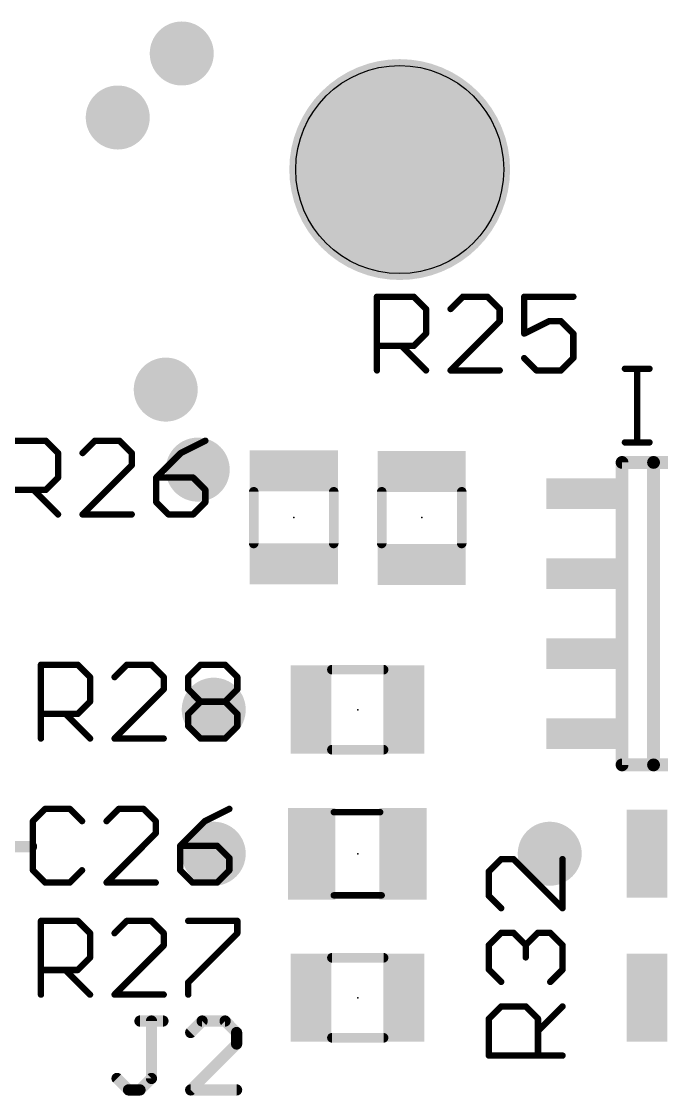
# Model space of a CAD drawing. Extents: x -10 to 136, y 0 to 101.
# Drawn here: x 46.99 to 57.15, y 17.25 to 34.29 of the extents above; entities that cross this region are included whole.
import ezdxf

# ---------------------------------------------------------------- set-up
doc = ezdxf.new("R2010")
doc.units = 0
for name, color, linetype in [('18', 92, 'CONTINUOUS'), ('20', 7, 'CONTINUOUS'), ('21', 253, 'CONTINUOUS'), ('23', 7, 'CONTINUOUS'), ('25', 253, 'CONTINUOUS'), ('51', 253, 'CONTINUOUS')]:
    doc.layers.add(name, color=color, linetype=linetype)

# ---------------------------------------------------------------- blocks, each defined once
blk = doc.blocks.new('RECT')
blk.add_solid([(-0.5, -0.5), (0.5, -0.5), (-0.5, 0.5), (0.5, 0.5)])
blk = doc.blocks.new('ROUNDV')
at = {"const_width": 0.5}
blk.add_lwpolyline([(0, -0.25, 1), (0, 0.25, 1), (0, -0.25)], format="xyb", dxfattribs=at)

msp = doc.modelspace()

# ---------------------------------------------------------------- linework, layer by layer
at = {"layer": '20'}
msp.add_circle((52.99, 31.94), 1.651, dxfattribs=at)
at = {"layer": '21', "const_width": 0.1778}
msp.add_lwpolyline([(46.417, 21.1948), (47.1457, 21.1948)], dxfattribs=at)
at = {"layer": '21', "const_width": 0.0889}
msp.add_lwpolyline([(47.1457, 21.1503, 1), (47.1457, 21.2393)], format="xyb", dxfattribs=at)
at = {"layer": '23'}
for p in [(51.308, 26.416), (53.34, 26.416), (52.324, 23.368), (52.324, 21.082), (52.324, 18.796)]:
    msp.add_point(p, dxfattribs=at)
at = {"layer": '25'}
for points, const_width in [([(52.6288, 28.7528), (52.6288, 29.9221)], 0.1016), ([(52.6288, 29.9221), (53.2134, 29.9221)], 0.1016), ([(53.2134, 29.9221), (53.4083, 29.7272)], 0.1016), ([(53.9929, 29.9221), (53.7981, 29.7272)], 0.1016), ([(54.3827, 29.9221), (53.9929, 29.9221)], 0.1016), ([(54.5776, 29.7272), (54.3827, 29.9221)], 0.1016), ([(55.7469, 29.9221), (54.9674, 29.9221)], 0.1016), ([(54.9674, 29.9221), (54.9674, 29.3374)], 0.1016), ([(53.4083, 29.7272), (53.4083, 29.3374)], 0.1016), ([(54.5776, 29.5323), (54.5776, 29.7272)], 0.1016), ([(53.7981, 28.7528), (54.5776, 29.5323)], 0.1016), ([(54.9674, 29.3374), (55.3571, 29.5323)], 0.1016), ([(55.3571, 29.5323), (55.552, 29.5323)], 0.1016), ([(55.552, 29.5323), (55.7469, 29.3374)], 0.1016), ([(53.4083, 29.3374), (53.2134, 29.1425)], 0.1016), ([(55.7469, 29.3374), (55.7469, 28.9476)], 0.1016), ([(53.2134, 29.1425), (52.6288, 29.1425)], 0.1016), ([(53.0185, 29.1425), (53.4083, 28.7528)], 0.1016), ([(55.1622, 28.7528), (54.9674, 28.9476)], 0.1016), ([(55.7469, 28.9476), (55.552, 28.7528)], 0.1016), ([(56.5658, 28.7791), (56.9555, 28.7791)], 0.1016), ([(56.7606, 27.6098), (56.7606, 28.7791)], 0.1016), ([(54.5776, 28.7528), (53.7981, 28.7528)], 0.1016), ([(55.552, 28.7528), (55.1622, 28.7528)], 0.1016), ([(46.7868, 27.6361), (47.3714, 27.6361)], 0.1016), ([(47.3714, 27.6361), (47.5663, 27.4412)], 0.1016), ([(48.1509, 27.6361), (47.9561, 27.4412)], 0.1016), ([(48.5407, 27.6361), (48.1509, 27.6361)], 0.1016), ([(48.7356, 27.4412), (48.5407, 27.6361)], 0.1016), ([(49.9049, 27.6361), (49.5151, 27.4412)], 0.1016), ([(56.5658, 27.6098), (56.9555, 27.6098)], 0.1016), ([(47.5663, 27.4412), (47.5663, 27.0514)], 0.1016), ([(48.7356, 27.2463), (48.7356, 27.4412)], 0.1016), ([(49.5151, 27.4412), (49.1254, 27.0514)], 0.1016), ([(47.9561, 26.4668), (48.7356, 27.2463)], 0.1016), ([(47.5663, 27.0514), (47.3714, 26.8565)], 0.1016), ([(49.1254, 27.0514), (49.1254, 26.6616)], 0.1016), ([(49.71, 27.0514), (49.1254, 27.0514)], 0.1016), ([(49.9049, 26.8565), (49.71, 27.0514)], 0.1016), ([(47.3714, 26.8565), (46.7868, 26.8565)], 0.1016), ([(47.1765, 26.8565), (47.5663, 26.4668)], 0.1016), ([(49.9049, 26.6616), (49.9049, 26.8565)], 0.1016), ([(49.1254, 26.6616), (49.3202, 26.4668)], 0.1016), ([(49.71, 26.4668), (49.9049, 26.6616)], 0.1016), ([(48.7356, 26.4668), (47.9561, 26.4668)], 0.1016), ([(49.3202, 26.4668), (49.71, 26.4668)], 0.1016), ([(47.2948, 22.9108), (47.2948, 24.0801)], 0.1016), ([(47.2948, 24.0801), (47.8794, 24.0801)], 0.1016), ([(47.8794, 24.0801), (48.0743, 23.8852)], 0.1016), ([(48.6589, 24.0801), (48.4641, 23.8852)], 0.1016), ([(49.0487, 24.0801), (48.6589, 24.0801)], 0.1016), ([(49.2436, 23.8852), (49.0487, 24.0801)], 0.1016), ([(49.6334, 23.8852), (49.8282, 24.0801)], 0.1016), ([(49.8282, 24.0801), (50.218, 24.0801)], 0.1016), ([(50.218, 24.0801), (50.4129, 23.8852)], 0.1016), ([(48.0743, 23.8852), (48.0743, 23.4954)], 0.1016), ([(49.2436, 23.6903), (49.2436, 23.8852)], 0.1016), ([(49.6334, 23.6903), (49.6334, 23.8852)], 0.1016), ([(50.4129, 23.8852), (50.4129, 23.6903)], 0.1016), ([(48.4641, 22.9108), (49.2436, 23.6903)], 0.1016), ([(49.8282, 23.4954), (49.6334, 23.6903)], 0.1016), ([(50.4129, 23.6903), (50.218, 23.4954)], 0.1016), ([(48.0743, 23.4954), (47.8794, 23.3005)], 0.1016), ([(49.6334, 23.3005), (49.8282, 23.4954)], 0.1016), ([(49.8282, 23.4954), (50.218, 23.4954)], 0.1016), ([(50.218, 23.4954), (50.4129, 23.3005)], 0.1016), ([(47.8794, 23.3005), (47.2948, 23.3005)], 0.1016), ([(47.6845, 23.3005), (48.0743, 22.9108)], 0.1016), ([(49.6334, 23.1056), (49.6334, 23.3005)], 0.1016), ([(50.4129, 23.3005), (50.4129, 23.1056)], 0.1016), ([(49.8282, 22.9108), (49.6334, 23.1056)], 0.1016), ([(50.4129, 23.1056), (50.218, 22.9108)], 0.1016), ([(49.2436, 22.9108), (48.4641, 22.9108)], 0.1016), ([(50.218, 22.9108), (49.8282, 22.9108)], 0.1016), ([(47.3626, 21.7941), (47.1678, 21.5992)], 0.1016), ([(47.7524, 21.7941), (47.3626, 21.7941)], 0.1016), ([(47.9473, 21.5992), (47.7524, 21.7941)], 0.1016), ([(48.5319, 21.7941), (48.3371, 21.5992)], 0.1016), ([(48.9217, 21.7941), (48.5319, 21.7941)], 0.1016), ([(49.1166, 21.5992), (48.9217, 21.7941)], 0.1016), ([(50.2859, 21.7941), (49.8961, 21.5992)], 0.1016), ([(47.1678, 21.5992), (47.1678, 20.8196)], 0.1016), ([(49.1166, 21.4043), (49.1166, 21.5992)], 0.1016), ([(49.8961, 21.5992), (49.5064, 21.2094)], 0.1016), ([(48.3371, 20.6248), (49.1166, 21.4043)], 0.1016), ([(49.5064, 21.2094), (49.5064, 20.8196)], 0.1016), ([(50.091, 21.2094), (49.5064, 21.2094)], 0.1016), ([(50.2859, 21.0145), (50.091, 21.2094)], 0.1016), ([(50.2859, 20.8196), (50.2859, 21.0145)], 0.1016), ([(54.6008, 20.9968), (54.4059, 20.8019)], 0.1016), ([(54.7957, 20.9968), (54.6008, 20.9968)], 0.1016), ([(55.5752, 20.2173), (54.7957, 20.9968)], 0.1016), ([(55.5752, 20.9968), (55.5752, 20.2173)], 0.1016), ([(47.1678, 20.8196), (47.3626, 20.6248)], 0.1016), ([(47.7524, 20.6248), (47.9473, 20.8196)], 0.1016), ([(49.5064, 20.8196), (49.7012, 20.6248)], 0.1016), ([(50.091, 20.6248), (50.2859, 20.8196)], 0.1016), ([(54.4059, 20.8019), (54.4059, 20.4121)], 0.1016), ([(47.3626, 20.6248), (47.7524, 20.6248)], 0.1016), ([(49.1166, 20.6248), (48.3371, 20.6248)], 0.1016), ([(49.7012, 20.6248), (50.091, 20.6248)], 0.1016), ([(54.4059, 20.4121), (54.6008, 20.2173)], 0.1016), ([(47.2948, 18.8468), (47.2948, 20.0161)], 0.1016), ([(47.2948, 20.0161), (47.8794, 20.0161)], 0.1016), ([(47.8794, 20.0161), (48.0743, 19.8212)], 0.1016), ([(48.6589, 20.0161), (48.4641, 19.8212)], 0.1016), ([(49.0487, 20.0161), (48.6589, 20.0161)], 0.1016), ([(49.2436, 19.8212), (49.0487, 20.0161)], 0.1016), ([(49.6334, 20.0161), (50.4129, 20.0161)], 0.1016), ([(50.4129, 20.0161), (50.4129, 19.8212)], 0.1016), ([(48.0743, 19.8212), (48.0743, 19.4314)], 0.1016), ([(49.2436, 19.6263), (49.2436, 19.8212)], 0.1016), ([(50.4129, 19.8212), (49.6334, 19.0416)], 0.1016), ([(54.4059, 19.6326), (54.6008, 19.8275)], 0.1016), ([(54.6008, 19.8275), (54.7957, 19.8275)], 0.1016), ([(54.7957, 19.8275), (54.9906, 19.6326)], 0.1016), ([(54.9906, 19.6326), (55.1855, 19.8275)], 0.1016), ([(55.1855, 19.8275), (55.3804, 19.8275)], 0.1016), ([(55.3804, 19.8275), (55.5752, 19.6326)], 0.1016), ([(48.4641, 18.8468), (49.2436, 19.6263)], 0.1016), ([(54.4059, 19.2428), (54.4059, 19.6326)], 0.1016), ([(54.9906, 19.6326), (54.9906, 19.4377)], 0.1016), ([(55.5752, 19.6326), (55.5752, 19.2428)], 0.1016), ([(48.0743, 19.4314), (47.8794, 19.2365)], 0.1016), ([(47.8794, 19.2365), (47.2948, 19.2365)], 0.1016), ([(47.6845, 19.2365), (48.0743, 18.8468)], 0.1016), ([(54.6008, 19.048), (54.4059, 19.2428)], 0.1016), ([(55.5752, 19.2428), (55.3804, 19.048)], 0.1016), ([(49.6334, 19.0416), (49.6334, 18.8468)], 0.1016), ([(49.2436, 18.8468), (48.4641, 18.8468)], 0.1016), ([(54.4059, 18.4633), (54.6008, 18.6582)], 0.1016), ([(54.6008, 18.6582), (54.9906, 18.6582)], 0.1016), ([(54.9906, 18.6582), (55.1855, 18.4633)], 0.1016), ([(55.1855, 18.2684), (55.5752, 18.6582)], 0.1016), ([(48.8671, 18.4271), (49.2315, 18.4271)], 0.1778), ([(49.0493, 17.5161), (49.0493, 18.4271)], 0.1778), ([(49.8542, 18.4271), (49.6721, 18.2449)], 0.1778), ([(50.2186, 18.4271), (49.8542, 18.4271)], 0.1778), ([(50.4008, 18.2449), (50.2186, 18.4271)], 0.1778), ([(54.4059, 17.8787), (54.4059, 18.4633)], 0.1016), ([(55.1855, 18.4633), (55.1855, 17.8787)], 0.1016), ([(50.4008, 18.0627), (50.4008, 18.2449)], 0.1778), ([(49.6721, 17.334), (50.4008, 18.0627)], 0.1778), ([(55.5752, 17.8787), (54.4059, 17.8787)], 0.1016), ([(48.5028, 17.5161), (48.6849, 17.334)], 0.1778), ([(48.8671, 17.334), (49.0493, 17.5161)], 0.1778), ([(48.6849, 17.334), (48.8671, 17.334)], 0.1778), ([(50.4008, 17.334), (49.6721, 17.334)], 0.1778)]:
    msp.add_lwpolyline(points, dxfattribs=dict(at, const_width=const_width))
for points, const_width in [([(52.6542, 29.9221, 1), (52.6034, 29.9221)], 0.0508), ([(52.6288, 29.9475, 1), (52.6288, 29.8967)], 0.0508), ([(53.2314, 29.9401, 1), (53.1954, 29.9041)], 0.0508), ([(53.2134, 29.8967, 1), (53.2134, 29.9475)], 0.0508), ([(53.9929, 29.9475, 1), (53.9929, 29.8967)], 0.0508), ([(54.0109, 29.9041, 1), (53.9749, 29.9401)], 0.0508), ([(54.4007, 29.9401, 1), (54.3647, 29.9041)], 0.0508), ([(54.3827, 29.8967, 1), (54.3827, 29.9475)], 0.0508), ([(54.9674, 29.9475, 1), (54.9674, 29.8967)], 0.0508), ([(54.9928, 29.9221, 1), (54.942, 29.9221)], 0.0508), ([(55.7469, 29.8967, 1), (55.7469, 29.9475)], 0.0508), ([(53.4337, 29.7272, 1), (53.3829, 29.7272)], 0.0508), ([(53.3903, 29.7092, 1), (53.4263, 29.7452)], 0.0508), ([(53.7801, 29.7452, 1), (53.8161, 29.7092)], 0.0508), ([(54.603, 29.7272, 1), (54.5522, 29.7272)], 0.0508), ([(54.5596, 29.7092, 1), (54.5956, 29.7452)], 0.0508), ([(54.5522, 29.5323, 1), (54.603, 29.5323)], 0.0508), ([(54.5956, 29.5143, 1), (54.5596, 29.5503)], 0.0508), ([(55.3571, 29.5577, 1), (55.3571, 29.5069)], 0.0508), ([(55.3685, 29.5096, 1), (55.3457, 29.555)], 0.0508), ([(55.57, 29.5503, 1), (55.534, 29.5143)], 0.0508), ([(55.552, 29.5069, 1), (55.552, 29.5577)], 0.0508), ([(53.3829, 29.3374, 1), (53.4337, 29.3374)], 0.0508), ([(53.4263, 29.3194, 1), (53.3903, 29.3554)], 0.0508), ([(54.956, 29.3601, 1), (54.9788, 29.3147)], 0.0508), ([(54.942, 29.3374, 1), (54.9928, 29.3374)], 0.0508), ([(55.7723, 29.3374, 1), (55.7215, 29.3374)], 0.0508), ([(55.7289, 29.3194, 1), (55.7649, 29.3554)], 0.0508), ([(52.6288, 29.1679, 1), (52.6288, 29.1171)], 0.0508), ([(53.0365, 29.1605, 1), (53.0005, 29.1245)], 0.0508), ([(53.1954, 29.1605, 1), (53.2314, 29.1245)], 0.0508), ([(53.2134, 29.1171, 1), (53.2134, 29.1679)], 0.0508), ([(54.9854, 28.9656, 1), (54.9494, 28.9296)], 0.0508), ([(55.7649, 28.9296, 1), (55.7289, 28.9656)], 0.0508), ([(55.7215, 28.9476, 1), (55.7723, 28.9476)], 0.0508), ([(56.5658, 28.8045, 1), (56.5658, 28.7537)], 0.0508), ([(56.786, 28.7791, 1), (56.7352, 28.7791)], 0.0508), ([(56.9555, 28.7537, 1), (56.9555, 28.8045)], 0.0508), ([(52.6034, 28.7528, 1), (52.6542, 28.7528)], 0.0508), ([(53.3903, 28.7348, 1), (53.4263, 28.7708)], 0.0508), ([(53.7801, 28.7708, 1), (53.8161, 28.7348)], 0.0508), ([(53.7981, 28.7782, 1), (53.7981, 28.7274)], 0.0508), ([(54.5776, 28.7274, 1), (54.5776, 28.7782)], 0.0508), ([(55.1622, 28.7782, 1), (55.1622, 28.7274)], 0.0508), ([(55.1442, 28.7348, 1), (55.1802, 28.7708)], 0.0508), ([(55.534, 28.7708, 1), (55.57, 28.7348)], 0.0508), ([(55.552, 28.7274, 1), (55.552, 28.7782)], 0.0508), ([(47.3894, 27.6541, 1), (47.3534, 27.6181)], 0.0508), ([(47.3714, 27.6107, 1), (47.3714, 27.6615)], 0.0508), ([(48.1509, 27.6615, 1), (48.1509, 27.6107)], 0.0508), ([(48.1689, 27.6181, 1), (48.1329, 27.6541)], 0.0508), ([(48.5587, 27.6541, 1), (48.5227, 27.6181)], 0.0508), ([(48.5407, 27.6107, 1), (48.5407, 27.6615)], 0.0508), ([(49.9163, 27.6134, 1), (49.8935, 27.6588)], 0.0508), ([(56.5658, 27.6352, 1), (56.5658, 27.5844)], 0.0508), ([(56.7352, 27.6098, 1), (56.786, 27.6098)], 0.0508), ([(56.9555, 27.5844, 1), (56.9555, 27.6352)], 0.0508), ([(47.5917, 27.4412, 1), (47.5409, 27.4412)], 0.0508), ([(47.5483, 27.4232, 1), (47.5843, 27.4592)], 0.0508), ([(47.9381, 27.4592, 1), (47.9741, 27.4232)], 0.0508), ([(48.761, 27.4412, 1), (48.7102, 27.4412)], 0.0508), ([(48.7176, 27.4232, 1), (48.7536, 27.4592)], 0.0508), ([(49.5037, 27.4639, 1), (49.5265, 27.4185)], 0.0508), ([(49.5331, 27.4232, 1), (49.4971, 27.4592)], 0.0508), ([(48.7536, 27.2283, 1), (48.7176, 27.2643)], 0.0508), ([(47.5843, 27.0334, 1), (47.5483, 27.0694)], 0.0508), ([(48.7102, 27.2463, 1), (48.761, 27.2463)], 0.0508), ([(49.1508, 27.0514, 1), (49.1, 27.0514)], 0.0508), ([(49.1254, 27.0768, 1), (49.1254, 27.026)], 0.0508), ([(49.728, 27.0694, 1), (49.692, 27.0334)], 0.0508), ([(49.71, 27.026, 1), (49.71, 27.0768)], 0.0508), ([(47.5409, 27.0514, 1), (47.5917, 27.0514)], 0.0508), ([(49.1074, 27.0694, 1), (49.1434, 27.0334)], 0.0508), ([(47.1945, 26.8745, 1), (47.1585, 26.8385)], 0.0508), ([(47.3534, 26.8745, 1), (47.3894, 26.8385)], 0.0508), ([(47.3714, 26.8311, 1), (47.3714, 26.8819)], 0.0508), ([(49.9303, 26.8565, 1), (49.8795, 26.8565)], 0.0508), ([(49.8869, 26.8385, 1), (49.9229, 26.8745)], 0.0508), ([(49.1434, 26.6796, 1), (49.1074, 26.6436)], 0.0508), ([(49.1, 26.6616, 1), (49.1508, 26.6616)], 0.0508), ([(49.8795, 26.6616, 1), (49.9303, 26.6616)], 0.0508), ([(49.9229, 26.6436, 1), (49.8869, 26.6796)], 0.0508), ([(47.5483, 26.4488, 1), (47.5843, 26.4848)], 0.0508), ([(47.9381, 26.4848, 1), (47.9741, 26.4488)], 0.0508), ([(47.9561, 26.4922, 1), (47.9561, 26.4414)], 0.0508), ([(48.7356, 26.4414, 1), (48.7356, 26.4922)], 0.0508), ([(49.3202, 26.4922, 1), (49.3202, 26.4414)], 0.0508), ([(49.3022, 26.4488, 1), (49.3382, 26.4848)], 0.0508), ([(49.692, 26.4848, 1), (49.728, 26.4488)], 0.0508), ([(49.71, 26.4414, 1), (49.71, 26.4922)], 0.0508), ([(47.3202, 24.0801, 1), (47.2694, 24.0801)], 0.0508), ([(47.2948, 24.1055, 1), (47.2948, 24.0547)], 0.0508), ([(47.8974, 24.0981, 1), (47.8614, 24.0621)], 0.0508), ([(47.8794, 24.0547, 1), (47.8794, 24.1055)], 0.0508), ([(48.6589, 24.1055, 1), (48.6589, 24.0547)], 0.0508), ([(48.6769, 24.0621, 1), (48.6409, 24.0981)], 0.0508), ([(49.0667, 24.0981, 1), (49.0307, 24.0621)], 0.0508), ([(49.0487, 24.0547, 1), (49.0487, 24.1055)], 0.0508), ([(49.8282, 24.1055, 1), (49.8282, 24.0547)], 0.0508), ([(49.8462, 24.0621, 1), (49.8102, 24.0981)], 0.0508), ([(50.236, 24.0981, 1), (50.2, 24.0621)], 0.0508), ([(50.218, 24.0547, 1), (50.218, 24.1055)], 0.0508), ([(48.0997, 23.8852, 1), (48.0489, 23.8852)], 0.0508), ([(48.0563, 23.8672, 1), (48.0923, 23.9032)], 0.0508), ([(48.4461, 23.9032, 1), (48.4821, 23.8672)], 0.0508), ([(49.269, 23.8852, 1), (49.2182, 23.8852)], 0.0508), ([(49.2256, 23.8672, 1), (49.2616, 23.9032)], 0.0508), ([(49.6154, 23.9032, 1), (49.6514, 23.8672)], 0.0508), ([(49.6588, 23.8852, 1), (49.608, 23.8852)], 0.0508), ([(50.4383, 23.8852, 1), (50.3875, 23.8852)], 0.0508), ([(50.3949, 23.8672, 1), (50.4309, 23.9032)], 0.0508), ([(49.2182, 23.6903, 1), (49.269, 23.6903)], 0.0508), ([(49.2616, 23.6723, 1), (49.2256, 23.7083)], 0.0508), ([(49.6514, 23.7083, 1), (49.6154, 23.6723)], 0.0508), ([(49.608, 23.6903, 1), (49.6588, 23.6903)], 0.0508), ([(50.3875, 23.6903, 1), (50.4383, 23.6903)], 0.0508), ([(50.4309, 23.6723, 1), (50.3949, 23.7083)], 0.0508), ([(48.0923, 23.4774, 1), (48.0563, 23.5134)], 0.0508), ([(49.8282, 23.5208, 1), (49.8282, 23.47)], 0.0508), ([(49.8462, 23.4774, 1), (49.8102, 23.5134)], 0.0508), ([(49.8102, 23.4774, 1), (49.8462, 23.5134)], 0.0508), ([(50.236, 23.5134, 1), (50.2, 23.4774)], 0.0508), ([(50.2, 23.5134, 1), (50.236, 23.4774)], 0.0508), ([(50.218, 23.47, 1), (50.218, 23.5208)], 0.0508), ([(48.0489, 23.4954, 1), (48.0997, 23.4954)], 0.0508), ([(47.2948, 23.3259, 1), (47.2948, 23.2751)], 0.0508), ([(47.7025, 23.3185, 1), (47.6665, 23.2825)], 0.0508), ([(47.8614, 23.3185, 1), (47.8974, 23.2825)], 0.0508), ([(47.8794, 23.2751, 1), (47.8794, 23.3259)], 0.0508), ([(49.6154, 23.3185, 1), (49.6514, 23.2825)], 0.0508), ([(49.6588, 23.3005, 1), (49.608, 23.3005)], 0.0508), ([(50.4383, 23.3005, 1), (50.3875, 23.3005)], 0.0508), ([(50.3949, 23.2825, 1), (50.4309, 23.3185)], 0.0508), ([(49.6514, 23.1236, 1), (49.6154, 23.0876)], 0.0508), ([(49.608, 23.1056, 1), (49.6588, 23.1056)], 0.0508), ([(50.3875, 23.1056, 1), (50.4383, 23.1056)], 0.0508), ([(50.4309, 23.0876, 1), (50.3949, 23.1236)], 0.0508), ([(47.2694, 22.9108, 1), (47.3202, 22.9108)], 0.0508), ([(48.0563, 22.8928, 1), (48.0923, 22.9288)], 0.0508), ([(48.4461, 22.9288, 1), (48.4821, 22.8928)], 0.0508), ([(48.4641, 22.9362, 1), (48.4641, 22.8854)], 0.0508), ([(49.2436, 22.8854, 1), (49.2436, 22.9362)], 0.0508), ([(49.8282, 22.9362, 1), (49.8282, 22.8854)], 0.0508), ([(49.8102, 22.8928, 1), (49.8462, 22.9288)], 0.0508), ([(50.2, 22.9288, 1), (50.236, 22.8928)], 0.0508), ([(50.218, 22.8854, 1), (50.218, 22.9362)], 0.0508), ([(47.3626, 21.8195, 1), (47.3626, 21.7687)], 0.0508), ([(47.3806, 21.7761, 1), (47.3446, 21.8121)], 0.0508), ([(47.7704, 21.8121, 1), (47.7344, 21.7761)], 0.0508), ([(47.7524, 21.7687, 1), (47.7524, 21.8195)], 0.0508), ([(48.5319, 21.8195, 1), (48.5319, 21.7687)], 0.0508), ([(48.5499, 21.7761, 1), (48.5139, 21.8121)], 0.0508), ([(48.9397, 21.8121, 1), (48.9037, 21.7761)], 0.0508), ([(48.9217, 21.7687, 1), (48.9217, 21.8195)], 0.0508), ([(50.2973, 21.7714, 1), (50.2745, 21.8168)], 0.0508), ([(47.1932, 21.5992, 1), (47.1424, 21.5992)], 0.0508), ([(49.142, 21.5992, 1), (49.0912, 21.5992)], 0.0508), ([(49.8847, 21.6219, 1), (49.9075, 21.5765)], 0.0508), ([(49.9141, 21.5812, 1), (49.8781, 21.6172)], 0.0508), ([(47.1498, 21.6172, 1), (47.1858, 21.5812)], 0.0508), ([(47.9293, 21.5812, 1), (47.9653, 21.6172)], 0.0508), ([(48.3191, 21.6172, 1), (48.3551, 21.5812)], 0.0508), ([(49.0986, 21.5812, 1), (49.1346, 21.6172)], 0.0508), ([(49.0912, 21.4043, 1), (49.142, 21.4043)], 0.0508), ([(49.1346, 21.3863, 1), (49.0986, 21.4223)], 0.0508), ([(49.4884, 21.2274, 1), (49.5244, 21.1914)], 0.0508), ([(49.5318, 21.2094, 1), (49.481, 21.2094)], 0.0508), ([(49.5064, 21.2348, 1), (49.5064, 21.184)], 0.0508), ([(50.109, 21.2274, 1), (50.073, 21.1914)], 0.0508), ([(50.091, 21.184, 1), (50.091, 21.2348)], 0.0508), ([(50.3113, 21.0145, 1), (50.2605, 21.0145)], 0.0508), ([(50.2679, 20.9965, 1), (50.3039, 21.0325)], 0.0508), ([(54.6008, 21.0222, 1), (54.6008, 20.9714)], 0.0508), ([(54.6188, 20.9788, 1), (54.5828, 21.0148)], 0.0508), ([(54.8137, 21.0148, 1), (54.7777, 20.9788)], 0.0508), ([(54.7957, 20.9714, 1), (54.7957, 21.0222)], 0.0508), ([(55.6006, 20.9968, 1), (55.5498, 20.9968)], 0.0508), ([(47.1858, 20.8376, 1), (47.1498, 20.8016)], 0.0508), ([(47.1424, 20.8196, 1), (47.1932, 20.8196)], 0.0508), ([(47.9653, 20.8016, 1), (47.9293, 20.8376)], 0.0508), ([(49.5244, 20.8376, 1), (49.4884, 20.8016)], 0.0508), ([(49.481, 20.8196, 1), (49.5318, 20.8196)], 0.0508), ([(50.2605, 20.8196, 1), (50.3113, 20.8196)], 0.0508), ([(50.3039, 20.8016, 1), (50.2679, 20.8376)], 0.0508), ([(54.3879, 20.8199, 1), (54.4239, 20.7839)], 0.0508), ([(54.4313, 20.8019, 1), (54.3805, 20.8019)], 0.0508), ([(47.3626, 20.6502, 1), (47.3626, 20.5994)], 0.0508), ([(47.3446, 20.6068, 1), (47.3806, 20.6428)], 0.0508), ([(47.7344, 20.6428, 1), (47.7704, 20.6068)], 0.0508), ([(47.7524, 20.5994, 1), (47.7524, 20.6502)], 0.0508), ([(48.3191, 20.6428, 1), (48.3551, 20.6068)], 0.0508), ([(48.3371, 20.6502, 1), (48.3371, 20.5994)], 0.0508), ([(49.1166, 20.5994, 1), (49.1166, 20.6502)], 0.0508), ([(49.7012, 20.6502, 1), (49.7012, 20.5994)], 0.0508), ([(49.6832, 20.6068, 1), (49.7192, 20.6428)], 0.0508), ([(50.073, 20.6428, 1), (50.109, 20.6068)], 0.0508), ([(50.091, 20.5994, 1), (50.091, 20.6502)], 0.0508), ([(54.4239, 20.4301, 1), (54.3879, 20.3941)], 0.0508), ([(54.3805, 20.4121, 1), (54.4313, 20.4121)], 0.0508), ([(54.5828, 20.1993, 1), (54.6188, 20.2353)], 0.0508), ([(55.5498, 20.2173, 1), (55.6006, 20.2173)], 0.0508), ([(55.5572, 20.1993, 1), (55.5932, 20.2353)], 0.0508), ([(47.3202, 20.0161, 1), (47.2694, 20.0161)], 0.0508), ([(47.2948, 20.0415, 1), (47.2948, 19.9907)], 0.0508), ([(47.8974, 20.0341, 1), (47.8614, 19.9981)], 0.0508), ([(47.8794, 19.9907, 1), (47.8794, 20.0415)], 0.0508), ([(48.6589, 20.0415, 1), (48.6589, 19.9907)], 0.0508), ([(48.6769, 19.9981, 1), (48.6409, 20.0341)], 0.0508), ([(49.0667, 20.0341, 1), (49.0307, 19.9981)], 0.0508), ([(49.0487, 19.9907, 1), (49.0487, 20.0415)], 0.0508), ([(49.6334, 20.0415, 1), (49.6334, 19.9907)], 0.0508), ([(50.4383, 20.0161, 1), (50.3875, 20.0161)], 0.0508), ([(50.4129, 19.9907, 1), (50.4129, 20.0415)], 0.0508), ([(48.0997, 19.8212, 1), (48.0489, 19.8212)], 0.0508), ([(48.0563, 19.8032, 1), (48.0923, 19.8392)], 0.0508), ([(48.4461, 19.8392, 1), (48.4821, 19.8032)], 0.0508), ([(49.269, 19.8212, 1), (49.2182, 19.8212)], 0.0508), ([(49.2256, 19.8032, 1), (49.2616, 19.8392)], 0.0508), ([(50.3875, 19.8212, 1), (50.4383, 19.8212)], 0.0508), ([(50.4309, 19.8032, 1), (50.3949, 19.8392)], 0.0508), ([(54.6008, 19.8529, 1), (54.6008, 19.8021)], 0.0508), ([(54.6188, 19.8095, 1), (54.5828, 19.8455)], 0.0508), ([(54.8137, 19.8455, 1), (54.7777, 19.8095)], 0.0508), ([(54.7957, 19.8021, 1), (54.7957, 19.8529)], 0.0508), ([(55.1855, 19.8529, 1), (55.1855, 19.8021)], 0.0508), ([(55.2035, 19.8095, 1), (55.1675, 19.8455)], 0.0508), ([(55.3984, 19.8455, 1), (55.3624, 19.8095)], 0.0508), ([(55.3804, 19.8021, 1), (55.3804, 19.8529)], 0.0508), ([(49.2182, 19.6263, 1), (49.269, 19.6263)], 0.0508), ([(49.2616, 19.6083, 1), (49.2256, 19.6443)], 0.0508), ([(54.3879, 19.6506, 1), (54.4239, 19.6146)], 0.0508), ([(54.4313, 19.6326, 1), (54.3805, 19.6326)], 0.0508), ([(54.9726, 19.6506, 1), (55.0086, 19.6146)], 0.0508), ([(55.016, 19.6326, 1), (54.9652, 19.6326)], 0.0508), ([(54.9726, 19.6146, 1), (55.0086, 19.6506)], 0.0508), ([(55.6006, 19.6326, 1), (55.5498, 19.6326)], 0.0508), ([(55.5572, 19.6146, 1), (55.5932, 19.6506)], 0.0508), ([(48.0489, 19.4314, 1), (48.0997, 19.4314)], 0.0508), ([(48.0923, 19.4134, 1), (48.0563, 19.4494)], 0.0508), ([(54.9652, 19.4377, 1), (55.016, 19.4377)], 0.0508), ([(47.2948, 19.2619, 1), (47.2948, 19.2111)], 0.0508), ([(47.7025, 19.2545, 1), (47.6665, 19.2185)], 0.0508), ([(47.8614, 19.2545, 1), (47.8974, 19.2185)], 0.0508), ([(47.8794, 19.2111, 1), (47.8794, 19.2619)], 0.0508), ([(54.4239, 19.2608, 1), (54.3879, 19.2248)], 0.0508), ([(54.3805, 19.2428, 1), (54.4313, 19.2428)], 0.0508), ([(55.5498, 19.2428, 1), (55.6006, 19.2428)], 0.0508), ([(55.5932, 19.2248, 1), (55.5572, 19.2608)], 0.0508), ([(49.6588, 19.0416, 1), (49.608, 19.0416)], 0.0508), ([(54.5828, 19.03, 1), (54.6188, 19.066)], 0.0508), ([(55.3624, 19.066, 1), (55.3984, 19.03)], 0.0508), ([(49.6154, 19.0596, 1), (49.6514, 19.0236)], 0.0508), ([(47.2694, 18.8468, 1), (47.3202, 18.8468)], 0.0508), ([(48.0563, 18.8288, 1), (48.0923, 18.8648)], 0.0508), ([(48.4461, 18.8648, 1), (48.4821, 18.8288)], 0.0508), ([(48.4641, 18.8722, 1), (48.4641, 18.8214)], 0.0508), ([(49.2436, 18.8214, 1), (49.2436, 18.8722)], 0.0508), ([(49.608, 18.8468, 1), (49.6588, 18.8468)], 0.0508), ([(54.6008, 18.6836, 1), (54.6008, 18.6328)], 0.0508), ([(54.6188, 18.6402, 1), (54.5828, 18.6762)], 0.0508), ([(55.0086, 18.6762, 1), (54.9726, 18.6402)], 0.0508), ([(54.9906, 18.6328, 1), (54.9906, 18.6836)], 0.0508), ([(55.5932, 18.6402, 1), (55.5572, 18.6762)], 0.0508), ([(48.8671, 18.4716, 1), (48.8671, 18.3826)], 0.0889), ([(49.0938, 18.4271, 1), (49.0049, 18.4271)], 0.0889), ([(49.2315, 18.3826, 1), (49.2315, 18.4716)], 0.0889), ([(49.8542, 18.4716, 1), (49.8542, 18.3826)], 0.0889), ([(49.8856, 18.3957, 1), (49.8228, 18.4585)], 0.0889), ([(50.25, 18.4585, 1), (50.1872, 18.3957)], 0.0889), ([(50.2186, 18.3826, 1), (50.2186, 18.4716)], 0.0889), ([(54.3879, 18.4813, 1), (54.4239, 18.4453)], 0.0508), ([(54.4313, 18.4633, 1), (54.3805, 18.4633)], 0.0508), ([(55.2109, 18.4633, 1), (55.1601, 18.4633)], 0.0508), ([(55.1675, 18.4453, 1), (55.2035, 18.4813)], 0.0508), ([(49.6407, 18.2763, 1), (49.7035, 18.2135)], 0.0889), ([(50.4453, 18.2449, 1), (50.3564, 18.2449)], 0.0889), ([(50.3694, 18.2135, 1), (50.4322, 18.2763)], 0.0889), ([(55.1675, 18.2864, 1), (55.2035, 18.2504)], 0.0508), ([(50.3564, 18.0627, 1), (50.4453, 18.0627)], 0.0889), ([(50.4322, 18.0313, 1), (50.3694, 18.0941)], 0.0889), ([(54.4059, 17.9041, 1), (54.4059, 17.8533)], 0.0508), ([(54.3805, 17.8787, 1), (54.4313, 17.8787)], 0.0508), ([(55.1601, 17.8787, 1), (55.2109, 17.8787)], 0.0508), ([(55.5752, 17.8533, 1), (55.5752, 17.9041)], 0.0508), ([(48.5342, 17.5475, 1), (48.4714, 17.4847)], 0.0889), ([(49.0049, 17.5161, 1), (49.0938, 17.5161)], 0.0889), ([(49.0807, 17.4847, 1), (49.0179, 17.5475)], 0.0889), ([(48.6849, 17.3785, 1), (48.6849, 17.2895)], 0.0889), ([(48.6535, 17.3026, 1), (48.7163, 17.3654)], 0.0889), ([(48.8357, 17.3654, 1), (48.8985, 17.3026)], 0.0889), ([(48.8671, 17.2895, 1), (48.8671, 17.3785)], 0.0889), ([(49.6721, 17.3785, 1), (49.6721, 17.2895)], 0.0889), ([(49.6407, 17.3654, 1), (49.7035, 17.3026)], 0.0889), ([(50.4008, 17.2895, 1), (50.4008, 17.3785)], 0.0889)]:
    msp.add_lwpolyline(points, format="xyb", dxfattribs=dict(at, const_width=const_width))
at = {"layer": '29', "const_width": 1.7526}
msp.add_lwpolyline([(52.99, 31.0637, 1), (52.99, 32.8163, 1), (52.99, 31.0637)], format="xyb", dxfattribs=at)
at = {"layer": '30', "const_width": 1.7526}
msp.add_lwpolyline([(52.99, 31.0637, 1), (52.99, 32.8163, 1), (52.99, 31.0637)], format="xyb", dxfattribs=at)
at = {"layer": '51'}
for points, const_width in [([(56.52, 22.492), (56.52, 27.292)], 0.2032), ([(56.52, 27.292), (57.02, 27.292)], 0.2032), ([(57.02, 27.292), (60.32, 27.292)], 0.2032), ([(57.02, 22.492), (57.02, 27.292)], 0.2032), ([(50.673, 26.826), (50.673, 26.006)], 0.1524), ([(51.943, 26.826), (51.943, 26.006)], 0.1524), ([(52.705, 26.006), (52.705, 26.826)], 0.1524), ([(53.975, 26.006), (53.975, 26.826)], 0.1524), ([(51.914, 24.003), (52.734, 24.003)], 0.1524), ([(51.914, 22.733), (52.734, 22.733)], 0.1524), ([(57.02, 22.492), (56.52, 22.492)], 0.2032), ([(60.32, 22.492), (57.02, 22.492)], 0.2032), ([(52.68, 21.742), (51.943, 21.742)], 0.1016), ([(52.705, 20.422), (51.943, 20.422)], 0.1016), ([(51.914, 19.431), (52.734, 19.431)], 0.1524), ([(51.914, 18.161), (52.734, 18.161)], 0.1524)]:
    msp.add_lwpolyline(points, dxfattribs=dict(at, const_width=const_width))
for points, const_width in [([(56.5708, 27.292, 1), (56.4692, 27.292)], 0.1016), ([(56.52, 27.3428, 1), (56.52, 27.2412)], 0.1016), ([(57.02, 27.3428, 1), (57.02, 27.2412)], 0.1016), ([(57.0708, 27.292, 1), (56.9692, 27.292)], 0.1016), ([(57.02, 27.2412, 1), (57.02, 27.3428)], 0.1016), ([(50.7111, 26.826, 1), (50.6349, 26.826)], 0.0762), ([(51.9811, 26.826, 1), (51.9049, 26.826)], 0.0762), ([(52.7431, 26.826, 1), (52.6669, 26.826)], 0.0762), ([(54.0131, 26.826, 1), (53.9369, 26.826)], 0.0762), ([(50.6349, 26.006, 1), (50.7111, 26.006)], 0.0762), ([(51.9049, 26.006, 1), (51.9811, 26.006)], 0.0762), ([(52.6669, 26.006, 1), (52.7431, 26.006)], 0.0762), ([(53.9369, 26.006, 1), (54.0131, 26.006)], 0.0762), ([(51.914, 24.0411, 1), (51.914, 23.9649)], 0.0762), ([(52.734, 23.9649, 1), (52.734, 24.0411)], 0.0762), ([(51.914, 22.7711, 1), (51.914, 22.6949)], 0.0762), ([(52.734, 22.6949, 1), (52.734, 22.7711)], 0.0762), ([(56.52, 22.5428, 1), (56.52, 22.4412)], 0.1016), ([(56.4692, 22.492, 1), (56.5708, 22.492)], 0.1016), ([(57.02, 22.5428, 1), (57.02, 22.4412)], 0.1016), ([(56.9692, 22.492, 1), (57.0708, 22.492)], 0.1016), ([(57.02, 22.4412, 1), (57.02, 22.5428)], 0.1016), ([(51.943, 21.7674, 1), (51.943, 21.7166)], 0.0508), ([(52.68, 21.7166, 1), (52.68, 21.7674)], 0.0508), ([(51.943, 20.4474, 1), (51.943, 20.3966)], 0.0508), ([(52.705, 20.3966, 1), (52.705, 20.4474)], 0.0508), ([(51.914, 19.4691, 1), (51.914, 19.3929)], 0.0762), ([(52.734, 19.3929, 1), (52.734, 19.4691)], 0.0762), ([(51.914, 18.1991, 1), (51.914, 18.1229)], 0.0762), ([(52.734, 18.1229, 1), (52.734, 18.1991)], 0.0762)]:
    msp.add_lwpolyline(points, format="xyb", dxfattribs=dict(at, const_width=const_width))

# ---------------------------------------------------------------- block references
at = {"layer": '18', "xscale": 1.016, "yscale": 1.016}
for p in [(49.53, 33.782), (48.514, 32.766), (49.276, 28.448), (49.784, 27.178), (50.038, 23.368), (50.038, 21.082), (55.372, 21.082)]:
    msp.add_blockref('ROUNDV', p, dxfattribs=at)
at = {"layer": '51'}
for p, xscale, yscale, rotation in [((51.3095, 27.1578), 0.65, 1.4, 270), ((53.3385, 27.1474), 0.65, 1.4, 90), ((55.87, 26.797), 0.49, 1.1, 270), ((51.3095, 25.6846), 0.65, 1.4, 270), ((53.3385, 25.6742), 0.65, 1.4, 90), ((55.87, 25.527), 0.49, 1.1, 270), ((55.87, 24.257), 0.49, 1.1, 270), ((55.87, 22.987), 0.49, 1.1, 270), ((51.5934, 21.0809), 0.7501, 1.4501, 180), ((53.041, 21.0809), 0.7501, 1.4501, 180)]:
    msp.add_blockref('RECT', p, dxfattribs=dict(at, xscale=xscale, yscale=yscale, rotation=rotation))
at = {"layer": '51', "xscale": 0.65, "yscale": 1.4}
for p in [(51.5822, 23.3695), (53.0554, 23.3695), (56.9162, 21.0835), (51.5822, 18.7975), (53.0554, 18.7975), (56.9162, 18.7975)]:
    msp.add_blockref('RECT', p, dxfattribs=at)

doc.saveas('drawing.dxf')
